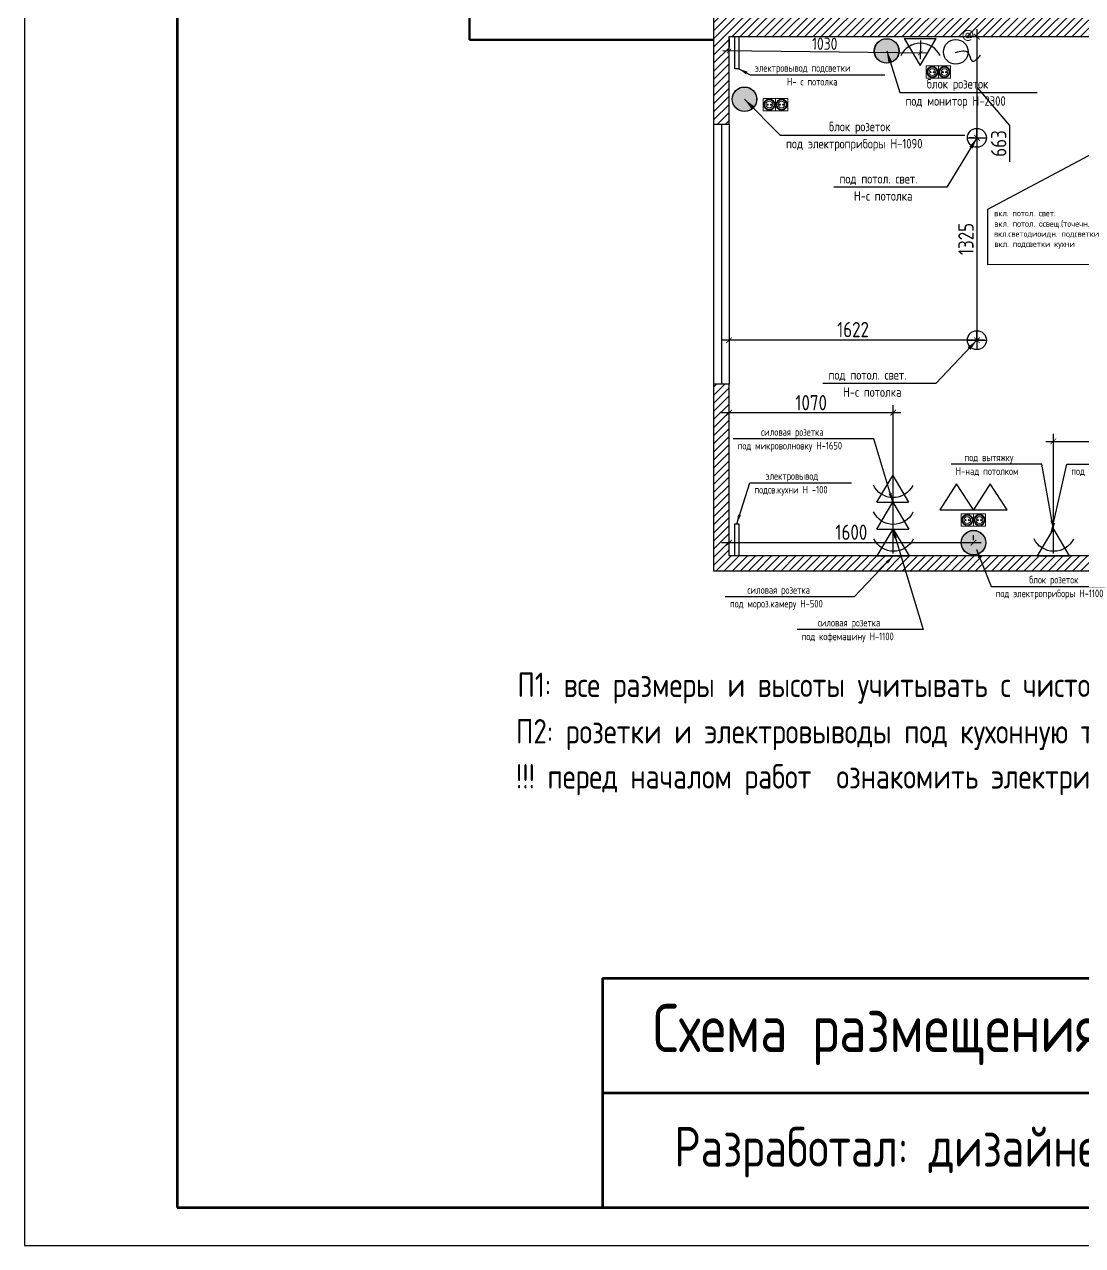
# Model space of a CAD drawing. Header units: millimetres. Extents: x 441 to 644120, y 150 to 66737.
# Drawn here: x 606172 to 613098, y 38837 to 46832 of the extents above; entities that cross this region are included whole.
import ezdxf
from ezdxf.enums import TextEntityAlignment as Align

# ---------------------------------------------------------------- set-up
doc = ezdxf.new("R2010")
doc.units = ezdxf.units.MM
doc.header["$MEASUREMENT"] = 0
doc.header["$PDMODE"] = 35
for name, color, linetype, lineweight in [('0_25mm_Line_Weight', 2, 'Continuous', 25), ('walls', 30, 'Continuous', 50), ('windglass', 132, 'Continuous', 5), ('Потолки', 8, 'Continuous', 5), ('разм', 250, 'Continuous', 15)]:
    doc.layers.add(name, color=color, linetype=linetype, lineweight=lineweight)
doc.layers.add('hatch', color=253, linetype='Continuous')
doc.layers.add('windows', color=170, linetype='Continuous')
doc.styles.add('GOST 2.304', font='CS_Gost2304.shx')
doc.dimstyles.new('SPDS', dxfattribs={"dimscale": 100, "dimtxt": 2.5, "dimasz": 2.5, "dimexe": 1.25, "dimexo": 0.625, "dimtad": 1, "dimdec": 0, "dimrnd": 0.001, "dimtxsty": 'GOST 2.304', "dimblk": 'ARCHTICK', "dimcen": 2.5, "dimdle": 2, "dimadec": 0, "dimazin": 2, "dimtfac": 0.75, "dimtdec": 0, "dimtmove": 1, "dimatfit": 3, "dimfxl": 1, "dimtolj": 1, "dimarcsym": 1})

# ---------------------------------------------------------------- blocks, each defined once
blk = doc.blocks.new('!!')
for p, q in [((11.765, 20.017), (13.005, 20.017)), ((12.385, 20.017), (12.385, 20.637)), ((12.385, 20.637), (12.385, 19.397))]:
    blk.add_line(p, q)
blk.add_circle((12.385, 20.017), 0.62)
blk = doc.blocks.new('tr')
at = {"ltscale": 50}
for p, q in [((-173, 223), (36, -129)), ((-173, 223), (245, 223)), ((36, -129), (245, 223))]:
    blk.add_line(p, q, dxfattribs=at)
blk = doc.blocks.new('cfc')
at = {"lineweight": -2, "ltscale": 20}
blk.add_arc((6, 5), 286, 26.193, 154.7937, dxfattribs=at)
at = {"color": 7}
blk.add_blockref('tr', (-36, 129), dxfattribs=at)
blk = doc.blocks.new('rfvc')
at = {"ltscale": 50}
h = blk.add_hatch(color=256, dxfattribs=at)
h.set_gradient(color1=(30, 28, 26), color2=(44, 40, 38), tint=1)
h.paths.add_polyline_path([(-132, -3, 1), (135, -3, 1)])
for centre in [(0, 0), (2, 0)]:
    blk.add_circle(centre, 134, dxfattribs=at)
blk = doc.blocks.new('савпл')
at = {"layer": 'разм', "color": 251}
for p, q in [((4562, 5656.6), (4642, 5656.6)), ((4562, 5576.6), (4562, 5656.6)), ((4642, 5656.6), (4642, 5576.6)), ((4642, 5576.6), (4562, 5576.6))]:
    blk.add_line(p, q, dxfattribs=at)
for centre, radius in [((4602, 5616.6), 36.6), ((4602, 5616.6), 31.5), ((4602, 5616.6), 21.9), ((4591.1, 5616.6), 3.69), ((4612.9, 5616.6), 3.69)]:
    blk.add_circle(centre, radius, dxfattribs=at)
blk = doc.blocks.new('tyg')
at = {"ltscale": 50}
for p, q in [((0, 0), (-110, -170)), ((110, -170), (0, 0)), ((-110, -170), (110, -170))]:
    blk.add_line(p, q, dxfattribs=at)
blk = doc.blocks.new('_ArchTick')
at = {"color": 0, "linetype": 'ByBlock', "const_width": 0.15}
blk.add_lwpolyline([(-0.5, -0.5), (0.5, 0.5)], dxfattribs=at)
blk = doc.blocks.new('*D632')
at = {"color": 0, "lineweight": -2, "transparency": 16777216}
for p, q in [((612406.1, 46802.2), (612406.1, 46039.7)), ((612390.4, 46752.2), (612356.1, 46752.2)), ((612406.1, 46421), (612619.3, 46171.3)), ((612619.3, 46171.3), (612619.3, 45933.5)), ((612390.4, 46089.7), (612356.1, 46089.7))]:
    blk.add_line(p, q, dxfattribs=at)
at = {"layer": 'Defpoints', "color": 0, "transparency": 16777216}
for p in [(612406.1, 46752.2), (612406.1, 46089.7), (612406.1, 46089.7)]:
    blk.add_point(p, dxfattribs=at)
at = {"color": 0, "lineweight": -2, "transparency": 16777216, "xscale": 37.50000000000001, "yscale": 37.50000000000001, "zscale": 37.50000000000001}
for p, rotation in [((612406.1, 46752.2), 90), ((612406.1, 46089.7), 270)]:
    blk.add_blockref('_ArchTick', p, dxfattribs=dict(at, rotation=rotation))
at = {"color": 0, "transparency": 16777216, "insert": (612548.7, 46052.4), "char_height": 100, "attachment_point": 5, "rotation": 90, "style": 'GOST 2.304'}
blk.add_mtext('\\A1;663', dxfattribs=at)
blk = doc.blocks.new('*D633')
at = {"color": 0, "lineweight": -2, "transparency": 16777216}
for p, q in [((612406.1, 46139.7), (612406.1, 44714.7)), ((612390.4, 46089.7), (612356.1, 46089.7)), ((612390.4, 44764.7), (612356.1, 44764.7))]:
    blk.add_line(p, q, dxfattribs=at)
at = {"layer": 'Defpoints', "color": 0, "transparency": 16777216}
for p in [(612406.1, 46089.7), (612406.1, 44764.7), (612406.1, 44764.7)]:
    blk.add_point(p, dxfattribs=at)
at = {"color": 0, "lineweight": -2, "transparency": 16777216, "xscale": 37.50000000000001, "yscale": 37.50000000000001, "zscale": 37.50000000000001}
for p, rotation in [((612406.1, 46089.7), 90), ((612406.1, 44764.7), 270)]:
    blk.add_blockref('_ArchTick', p, dxfattribs=dict(at, rotation=rotation))
at = {"color": 0, "transparency": 16777216, "insert": (612334.5, 45427.2), "char_height": 100, "attachment_point": 5, "rotation": 90, "style": 'GOST 2.304'}
blk.add_mtext('\\A1;1325', dxfattribs=at)
blk = doc.blocks.new('*D634')
at = {"color": 0, "lineweight": -2, "transparency": 16777216}
for p, q in [((610784.1, 44935.4), (610784.1, 44714.7)), ((612406.1, 44780.4), (612406.1, 44814.7)), ((612456.1, 44764.7), (610734.1, 44764.7))]:
    blk.add_line(p, q, dxfattribs=at)
at = {"layer": 'Defpoints', "color": 0, "transparency": 16777216}
for p in [(610784.1, 44951), (610784.1, 44764.7), (612406.1, 44764.7)]:
    blk.add_point(p, dxfattribs=at)
at = {"color": 0, "lineweight": -2, "transparency": 16777216, "xscale": 37.50000000000001, "yscale": 37.50000000000001, "zscale": 37.50000000000001, "rotation": 180}
blk.add_blockref('_ArchTick', (610784.1, 44764.7), dxfattribs=at)
at = {"color": 0, "lineweight": -2, "transparency": 16777216, "xscale": 37.50000000000001, "yscale": 37.50000000000001, "zscale": 37.50000000000001}
blk.add_blockref('_ArchTick', (612406.1, 44764.7), dxfattribs=at)
at = {"color": 0, "transparency": 16777216, "insert": (611595.1, 44834.2), "char_height": 100, "attachment_point": 5, "style": 'GOST 2.304'}
blk.add_mtext('\\A1;1622', dxfattribs=at)
blk = doc.blocks.new('*D635')
at = {"color": 0, "lineweight": -2, "transparency": 16777216}
for p, q in [((610783.9, 46739.7), (610782.7, 46618.5)), ((612036.6, 46726.7), (612035.4, 46605.5)), ((612075.8, 46645.1), (610743.1, 46658.9))]:
    blk.add_line(p, q, dxfattribs=at)
at = {"layer": 'Defpoints', "color": 0, "transparency": 16777216}
for p in [(610784.1, 46752.2), (612036.7, 46739.2), (610783.1, 46658.5)]:
    blk.add_point(p, dxfattribs=at)
at = {"color": 0, "lineweight": -2, "transparency": 16777216, "xscale": 30, "yscale": 30, "zscale": 30}
for p, rotation in [((610783.1, 46658.5), 179.405104974676), ((612035.8, 46645.5), 359.405104974676)]:
    blk.add_blockref('_ArchTick', p, dxfattribs=dict(at, rotation=rotation))
at = {"color": 0, "transparency": 16777216, "insert": (611410, 46706.1), "char_height": 80, "attachment_point": 5, "rotation": 359.4051, "style": 'GOST 2.304'}
blk.add_mtext('\\A1;1030', dxfattribs=at)
blk = doc.blocks.new('*D639')
at = {"color": 0, "lineweight": -2, "transparency": 16777216}
for p, q in [((610784.1, 43367.9), (610784.1, 44339.7)), ((611858.1, 43367.9), (611858.1, 44339.7)), ((611908.1, 44289.7), (610734.1, 44289.7))]:
    blk.add_line(p, q, dxfattribs=at)
at = {"layer": 'Defpoints', "color": 0, "transparency": 16777216}
for p in [(610784.1, 44289.7), (610784.1, 43352.2), (611858.1, 43352.2)]:
    blk.add_point(p, dxfattribs=at)
at = {"color": 0, "lineweight": -2, "transparency": 16777216, "xscale": 37.50000000000001, "yscale": 37.50000000000001, "zscale": 37.50000000000001, "rotation": 180}
blk.add_blockref('_ArchTick', (610784.1, 44289.7), dxfattribs=at)
at = {"color": 0, "lineweight": -2, "transparency": 16777216, "xscale": 37.50000000000001, "yscale": 37.50000000000001, "zscale": 37.50000000000001}
blk.add_blockref('_ArchTick', (611858.1, 44289.7), dxfattribs=at)
at = {"color": 0, "transparency": 16777216, "insert": (611321.1, 44355.4), "char_height": 100, "attachment_point": 5, "style": 'GOST 2.304'}
blk.add_mtext('\\A1;1070', dxfattribs=at)
blk = doc.blocks.new('*D640')
at = {"color": 0, "lineweight": -2, "transparency": 16777216}
for p, q in [((612434.2, 43438.8), (610734.1, 43438.8)), ((610784.1, 43454.4), (610784.1, 43488.8)), ((612384.2, 43454.4), (612384.2, 43488.8))]:
    blk.add_line(p, q, dxfattribs=at)
at = {"layer": 'Defpoints', "color": 0, "transparency": 16777216}
for p in [(610784.1, 43438.8), (610784.1, 43438.8), (612384.2, 43438.8)]:
    blk.add_point(p, dxfattribs=at)
at = {"color": 0, "lineweight": -2, "transparency": 16777216, "xscale": 37.50000000000001, "yscale": 37.50000000000001, "zscale": 37.50000000000001, "rotation": 180}
blk.add_blockref('_ArchTick', (610784.1, 43438.8), dxfattribs=at)
at = {"color": 0, "lineweight": -2, "transparency": 16777216, "xscale": 37.50000000000001, "yscale": 37.50000000000001, "zscale": 37.50000000000001}
blk.add_blockref('_ArchTick', (612384.2, 43438.8), dxfattribs=at)
at = {"color": 0, "transparency": 16777216, "insert": (611584.1, 43507.3), "char_height": 100, "attachment_point": 5, "style": 'GOST 2.304'}
blk.add_mtext('\\A1;1600', dxfattribs=at)
blk = doc.blocks.new('*D641')
at = {"color": 0, "lineweight": -2, "transparency": 16777216}
for p, q in [((612906.4, 43367.9), (612906.4, 44152.2)), ((614608.1, 43367.9), (614608.1, 44152.2)), ((612856.4, 44102.2), (614658.1, 44102.2))]:
    blk.add_line(p, q, dxfattribs=at)
at = {"layer": 'Defpoints', "color": 0, "transparency": 16777216}
for p in [(614608.1, 44102.2), (612906.4, 43352.2), (614608.1, 43352.2)]:
    blk.add_point(p, dxfattribs=at)
at = {"color": 0, "lineweight": -2, "transparency": 16777216, "xscale": 37.50000000000001, "yscale": 37.50000000000001, "zscale": 37.50000000000001, "rotation": 180}
blk.add_blockref('_ArchTick', (612906.4, 44102.2), dxfattribs=at)
at = {"color": 0, "lineweight": -2, "transparency": 16777216, "xscale": 37.50000000000001, "yscale": 37.50000000000001, "zscale": 37.50000000000001}
blk.add_blockref('_ArchTick', (614608.1, 44102.2), dxfattribs=at)
at = {"color": 0, "transparency": 16777216, "insert": (613757.2, 44167.9), "char_height": 100, "attachment_point": 5, "style": 'GOST 2.304'}
blk.add_mtext('\\A1;1700', dxfattribs=at)
blk = doc.blocks.new('edfg')
blk.add_circle((0, 0), 0.27)
blk.add_spline([(-0.003, -0.015), (0.267, -0.015), (0.355, -0.201), (0.541, -0.073)], degree=3)
at = {"insert": (0.128, 0.486), "char_height": 0.2, "width": 0.83851, "attachment_point": 1}
blk.add_mtext('{\\fVerdana|b0|i0|c0|p34;@}', dxfattribs=at)

msp = doc.modelspace()

# ---------------------------------------------------------------- hatches: boundary and pattern name
at = {"layer": 'hatch', "ltscale": 25}
h = msp.add_hatch(dxfattribs=at)
h.set_pattern_fill('ANSI31', color=256, scale=300)
h.set_pattern_definition([(45, (347068.536, 57039.067), (-26.5165043, 26.5165043), [])])
h.paths.add_polyline_path([(617768.0506, 46752.2438), (617768.0506, 46962.2438), (610784.0506, 46962.2438), (610784.0506, 48262.2438), (610684.0506, 48262.2438), (610684.0506, 46177.2438), (610784.0506, 46177.2438), (610784.0506, 46752.2438), (615468.0506, 46752.2438)])
h.paths.add_polyline_path([(617768.0506, 48562.2438), (618658.0506, 48562.2438), (618658.0506, 48462.2438), (617768.0506, 48462.2438), (617768.0506, 48172.2438), (617568.0506, 48172.2438), (617568.0506, 50362.2438), (610784.0506, 50362.2438), (610784.0506, 50062.2438), (610684.0506, 50062.2438), (610684.0506, 50632.2438), (625343.0506, 50632.2438), (625343.0506, 49512.2438), (625243.0506, 49512.2438), (625243.0506, 50362.2438), (620663.0506, 50362.2438), (620663.0506, 49102.2438), (620243.0506, 49102.2438), (620243.0506, 48082.2438), (620143.0506, 48082.2438), (620143.0506, 50362.2438), (617768.0506, 50362.2438)])
h.paths.add_polyline_path([(620243.0506, 50362.2438), (620563.0506, 50362.2438), (620563.0506, 49204.2438), (620243.0506, 49204.2438)], flags=16)
h.paths.add_polyline_path([(620143.0506, 48462.2438), (620143.0506, 48562.2438), (619628.0506, 48562.2438), (619628.0506, 48462.2438)], flags=17)
h.paths.add_polyline_path([(620243.0506, 46962.2438), (620243.0506, 47162.2438), (620143.0506, 47162.2438), (620143.0506, 46962.2438), (619753.0506, 46962.2438), (619753.0506, 44372.2438), (619153.0506, 44372.2438), (619153.0506, 44172.2438), (619753.0506, 44172.2438), (619753.0506, 43252.2438), (619753.0506, 42953.0193), (619852.4859, 43215.4452), (619953.0506, 43072.9855), (619953.0506, 43252.2438), (619953.0506, 46862.2438), (625343.0506, 46862.2438), (625343.0506, 47812.2438), (625243.0506, 47812.2438), (625243.0506, 46962.2438)])
h.paths.add_polyline_path([(617568.0506, 43352.2438), (615468.0506, 43352.2438), (615468.0506, 44682.2438), (614708.0506, 44682.2438), (614708.0506, 45682.2438), (616931.9802, 45682.2438), (617002.528, 45611.696), (617073.2387, 45682.4067), (616973.4015, 45782.2438), (614708.0506, 45782.2438), (614608.0506, 45782.2438), (614608.0506, 44682.2438), (614608.0506, 43352.2438), (610784.0506, 43352.2438), (610784.0506, 44477.2438), (610684.0506, 44477.2438), (610684.0506, 43252.2438), (615468.0506, 43252.2438), (617768.0506, 43252.2438), (617768.0506, 44952.2438), (617768.0506, 44987.5948), (617568.2134, 45187.4319), (617497.5028, 45116.7212), (617568.0506, 45046.1734), (617568.0506, 44952.2438)])
h.paths.add_polyline_path([(615368.0506, 44582.2438), (615368.0506, 43352.2438), (614708.0506, 43352.2438), (614708.0506, 44582.2438)], flags=16)
h.paths.add_polyline_path([(617953.0506, 44372.2438), (617768.0506, 44372.2438), (617768.0506, 44172.2438), (617953.0506, 44172.2438)])

# ---------------------------------------------------------------- linework, layer by layer
at = {"color": 0, "ltscale": 0.7}
for p, q in [((610684.0506, 46177.2438), (610684.0506, 48262.2438)), ((610784.0506, 46752.2438), (617768.0506, 46752.2438)), ((610784.0506, 46177.2438), (610784.0506, 46752.2438)), ((610784.0506, 46177.2438), (610684.0506, 46177.2438)), ((610684.0506, 43252.2438), (610684.0506, 44477.2438)), ((610784.0506, 44477.2438), (610684.0506, 44477.2438)), ((610784.0506, 43352.2438), (610784.0506, 44477.2438)), ((614608.0506, 43352.2438), (610784.0506, 43352.2438)), ((615468.0506, 43252.2438), (610684.0506, 43252.2438))]:
    msp.add_line(p, q, dxfattribs=at)
at = {"lineweight": 25, "ltscale": 25}
for p, q in [((611816.1632, 46658.4938), (611900.9405, 46387.2371)), ((611900.9405, 46387.2371), (612800.9405, 46387.2371)), ((610885.2322, 46341.9157), (611119.2222, 46107.4813)), ((611119.2222, 46107.4813), (612327.0347, 46107.4813)), ((612406.0506, 46089.7438), (612209.7073, 45765.5994)), ((612209.7073, 45765.5994), (611469.0823, 45765.5994)), ((612406.0506, 44764.7438), (612138.0894, 44481.3073)), ((612138.0894, 44481.3073), (611397.4644, 44481.3073))]:
    msp.add_line(p, q, dxfattribs=at)
at = {"ltscale": 25}
for p, q in [((614444.3962, 46666.429), (612475.0667, 45621.2393)), ((612475.0667, 45621.2393), (612475.0667, 45259.9743)), ((612475.0667, 45259.9743), (613364.9556, 45262.3551))]:
    msp.add_line(p, q, dxfattribs=at)
at = {"lineweight": 25, "ltscale": 20}
for p, q in [((610846.7334, 46541.2952), (610922.795, 46502.3329)), ((610922.795, 46502.3329), (611802.795, 46502.3329)), ((611731.7583, 44118.7511), (610810.5083, 44118.7511)), ((611854.8011, 43703.5882), (611731.7583, 44118.7511)), ((612830.5849, 43952.2438), (612236.8349, 43952.2438)), ((612908.0506, 43525.1834), (612830.5849, 43952.2438)), ((612895.3678, 43509.3176), (612993.772, 43952.2438)), ((612993.772, 43952.2438), (613777.522, 43952.2438)), ((610834.0506, 43563.1924), (610919.6879, 43830.7415)), ((610919.6879, 43830.7415), (611585.9379, 43830.7415)), ((611856.4259, 43527.916), (612054.9049, 42870.1457)), ((611858.0506, 43352.2438), (611603.168, 43084.4728)), ((612402.9234, 43395.1204), (612498.9739, 43151.7251)), ((612498.9739, 43151.7251), (613453.9739, 43151.7251)), ((611603.168, 43084.4728), (610759.418, 43084.4728)), ((612054.9049, 42870.1457), (611228.6549, 42870.1457))]:
    msp.add_line(p, q, dxfattribs=at)
at = {"linetype": 'Continuous', "lineweight": 60}
for p, q in [((609955.9197, 40586.4123), (626921.8581, 40586.4123)), ((609955.9197, 39836.5468), (623310.0046, 39836.5468))]:
    msp.add_line(p, q, dxfattribs=at)
at = {"lineweight": 70, "ltscale": 50}
msp.add_line((609955.9197, 40586.4123), (609955.9197, 39086.5469), dxfattribs=at)
at = {"linetype": 'Continuous', "lineweight": 25}
msp.add_line((607171.8581, 39086.4123), (621371.8579, 39086.4123), dxfattribs=at)
at = {"linetype": 'Continuous', "lineweight": 25, "ltscale": 50}
msp.add_lwpolyline([(606171.8581, 38836.5469), (627171.8581, 38836.5469), (627171.8581, 53686.5469), (606171.8581, 53686.5469), (606171.8581, 38836.5469)], dxfattribs=at)
at = {"linetype": 'Continuous', "lineweight": 60, "ltscale": 50}
msp.add_lwpolyline([(607171.8581, 39086.5469), (626921.8581, 39086.5469), (626921.8581, 53436.5469), (607171.8581, 53436.5469), (607171.8581, 39086.5469)], dxfattribs=at)
at = {"color": 7, "ltscale": 50}
for points in [[(610846.7334, 46752.2438), (610846.7334, 46541.2952), (610821.3678, 46541.2952), (610821.3678, 46752.2438)], [(610846.7334, 43563.1924), (610846.7334, 43352.2438), (610821.3678, 43352.2438), (610821.3678, 43563.1924)]]:
    msp.add_lwpolyline(points, close=True, dxfattribs=at)
at = {"lineweight": 25, "ltscale": 25}
for points in [[(611816.1632, 46658.4938), (611850.5669, 46590.5507), (611826.5725, 46583.0516)], [(610885.2322, 46341.9157), (610947.1908, 46297.6323), (610929.398, 46279.8732)], [(612406.0506, 46089.7438), (612377.8863, 46018.9861), (612356.3843, 46032.0104)], [(612406.0506, 44764.7438), (612363.5828, 44701.5269), (612345.3151, 44718.7972)]]:
    msp.add_solid(points, dxfattribs=at)
at = {"lineweight": 25, "ltscale": 20}
for points in [[(610846.7334, 46541.2952), (610904.7994, 46522.8492), (610895.6305, 46504.9497)], [(611854.8011, 43703.5882), (611828.0851, 43758.3439), (611847.3673, 43764.0586)], [(610834.0506, 43563.1924), (610842.7918, 43623.4877), (610861.9457, 43617.3569)], [(612908.0506, 43525.1834), (612887.4315, 43582.5139), (612907.2198, 43586.1033)], [(611856.4259, 43527.916), (611883.4116, 43473.2928), (611864.1578, 43467.4831)], [(612895.3678, 43509.3176), (612898.5839, 43570.1583), (612918.2164, 43565.7965)], [(611858.0506, 43352.2438), (611823.9044, 43301.7863), (611809.3374, 43315.6521)], [(612402.9234, 43395.1204), (612434.3348, 43342.9164), (612415.6276, 43335.534)]]:
    msp.add_solid(points, dxfattribs=at)
at = {"layer": 'hatch', "ltscale": 25}
msp.add_line((610884.0506, 46752.2438), (610954.0506, 46752.2438), dxfattribs=at)
at = {"layer": 'walls', "color": 0}
for p, q in [((609084.0506, 50632.2438), (609084.0506, 46732.2438)), ((609084.0506, 46732.2438), (610684.0506, 46732.2438))]:
    msp.add_line(p, q, dxfattribs=at)
at = {"layer": 'windows', "color": 0, "ltscale": 0.3}
for p, q in [((610684.0506, 44477.2438), (610684.0506, 46177.2438)), ((610734.0506, 46177.2438), (610734.0506, 44477.2438)), ((610784.0506, 46177.2438), (610784.0506, 44477.2438))]:
    msp.add_line(p, q, dxfattribs=at)
at = {"layer": 'Потолки', "ltscale": 25}
msp.add_line((610784.0506, 46752.2438), (610884.0506, 46752.2438), dxfattribs=at)

# ---------------------------------------------------------------- block references
at = {"xscale": 300, "yscale": 300}
msp.add_blockref('edfg', (612267.886, 46652.6122), dxfattribs=at)
at = {"color": 7, "xscale": 0.6, "yscale": 0.6}
for p in [(611814.9816, 46658.5708), (610884.0506, 46341.9927), (612383.0506, 43438.8451)]:
    msp.add_blockref('rfvc', p, dxfattribs=at)
at = {"color": 1, "lineweight": -2, "xscale": 0.5, "yscale": 0.5}
msp.add_blockref('cfc', (612033.8872, 46563.5646), dxfattribs=at)
at = {"color": 7, "xscale": 100, "yscale": 100, "zscale": 0.5}
for p in [(611167.5618, 44088.0499), (611167.5618, 42763.0499)]:
    msp.add_blockref('!!', p, dxfattribs=at)
at = {"color": 1, "lineweight": -2, "xscale": -0.5, "yscale": 0.5, "rotation": 180}
for p in [(611854.8011, 43879.2604), (611856.4259, 43703.5882), (611858.0506, 43527.916), (612906.4259, 43527.916)]:
    msp.add_blockref('cfc', p, dxfattribs=at)
for p in [(612273.0513, 43824.2506), (612493.0515, 43824.2502)]:
    msp.add_blockref('tyg', p)
at = {"layer": 'windglass', "ltscale": 0.5, "xscale": -1}
for p in [(616715.6401, 40903.741), (616795.6393, 40903.741), (615649.475, 40690.6627), (615729.4741, 40690.6627), (616945.0636, 37970.2568), (617025.0627, 37970.2568)]:
    msp.add_blockref('савпл', p, dxfattribs=at)

# ---------------------------------------------------------------- texts
at = {"lineweight": 25, "ltscale": 20, "style": 'GOST 2.304'}
for s, p in [('электровывод подсветки', (610952.795, 46522.3329)), (' Н- с потолка', (611136.545, 46432.3329)), ('силовая розетка', (610993.6333, 44138.7511)), ('под микроволновку Н-1650', (610840.5083, 44048.7511)), ('под вытяжку', (612324.9599, 43972.2438)), ('Н-над потолком', (612266.8349, 43882.2438)), ('под вар. панель Н-600', (613023.772, 43882.2438)), ('электровывод', (611022.8129, 43850.7415)), ('подсв.кухни Н -100', (610949.6879, 43760.7415)), ('блок розеток ', (612748.3489, 43171.7251)), ('силовая розетка', (610903.793, 43104.4728)), ('под электроприборы Н-1100', (612528.9739, 43081.7251)), ('под мороз.камеру Н-500', (610789.418, 43014.4728)), ('силовая розетка', (611364.2799, 42890.1457)), ('под кофемашину Н-1100', (611258.6549, 42800.1457))]:
    msp.add_text(s, height=50, dxfattribs=at).set_placement(p)
at = {"lineweight": 25, "ltscale": 25, "style": 'GOST 2.304'}
for s, p in [('блок розеток', (612078.2842, 46412.2371)), ('под монитор Н-2300', (611938.4405, 46299.7371)), ('блок розеток ', (611437.9722, 46132.4813)), ('под электроприборы Н-1090', (611156.7222, 46019.9813)), ('под потол. свет.', (611506.5823, 45790.5994)), (' Н-с потолка', (611569.0823, 45678.0994)), ('под потол. свет.', (611434.9644, 44506.3073)), (' Н-с потолка', (611497.4644, 44393.8073))]:
    msp.add_text(s, height=62.5, dxfattribs=at).set_placement(p)
at = {"color": 7, "lineweight": -2, "ltscale": 20, "style": 'GOST 2.304'}
for s, p in [('вкл. потол. свет.', (612518.7818, 45576.2096)), ('вкл. потол. освещ.(точечн. свет)', (612519.7338, 45507.5205)), ('вкл.светодиоидн. подсветки', (612517.4655, 45441.4588)), ('вкл. подсветки кухни', (612520.3877, 45374.6906))]:
    msp.add_text(s, height=40, dxfattribs=at).set_placement(p)
at = {"color": 7, "lineweight": -2, "ltscale": 40, "style": 'GOST 2.304'}
for s, p in [('П1: все размеры и высоты учитывать с чистого пола', (609398.9024, 42428.5332)), ('П2: розетки и электровыводы под кухонную технику согласовать с мебельщиками.', (609388.9125, 42124.0063)), ('!!! перед началом работ  ознакомить электрика  с характеристиками  техники.', (609388.9125, 41828.831))]:
    msp.add_text(s, height=160, dxfattribs=at).set_placement(p)
at = {"color": 7, "linetype": 'Continuous', "ltscale": 75, "style": 'GOST 2.304'}
msp.add_text('Схема размещения  электрики.', height=315, dxfattribs=at).set_placement((610285.4511, 40418.7163), align=Align.TOP_LEFT)
at = {"layer": '0_25mm_Line_Weight', "color": 7, "linetype": 'Continuous', "ltscale": 75, "style": 'GOST 2.304'}
msp.add_text('Разработал: дизайнер  Базан Р. А. ', height=260, dxfattribs=at).set_placement((610424.902, 39353.2403))

# ---------------------------------------------------------------- dimensions: what is measured, and where the dimension line sits
dim = msp.add_linear_dim(base=(612406.050581591, 46089.7438142727), p1=(612406.050581591, 46752.2438142727), p2=(612406.050581591, 46089.7438142727), angle=90, dimstyle='SPDS', override={"dimscale": 25, "dimtxt": 4, "dimasz": 1.5, "dimexe": 2})
dim.commit()
dim.dimension.update_dxf_attribs({"geometry": '*D632', "text_midpoint": (612619.2506538648, 46155.7066094964), "dimtype": 160})
for base, p1, p2, angle, text, override, picture, middle in [((610783.0772, 46658.4989), (612036.7447, 46739.2368), (610784.0506, 46752.2438), 179.40510497, '1030', {"dimscale": 20, "dimtxt": 4, "dimasz": 1.5, "dimexe": 2}, '*D635', (611409.9866, 46706.1493)), ((610784.0506, 44289.7438), (611858.0506, 43352.2438), (610784.0506, 43352.2438), 180, '1070', {"dimscale": 25, "dimtxt": 4, "dimasz": 1.5, "dimexe": 2}, '*D639', (611321.0506, 44355.3688))]:
    dim = msp.add_linear_dim(base=base, p1=p1, p2=p2, angle=angle, text=text, dimstyle='SPDS', override=override)
    dim.commit()
    dim.dimension.update_dxf_attribs({"geometry": picture, "text_midpoint": middle})
dim = msp.add_linear_dim(base=(612406.0506, 44764.7438), p1=(612406.0506, 46089.7438), p2=(612406.0506, 44764.7438), angle=90, dimstyle='SPDS', override={"dimscale": 25, "dimtxt": 4, "dimasz": 1.5, "dimexe": 2})
dim.commit()
dim.dimension.update_dxf_attribs({"geometry": '*D633', "text_midpoint": (612334.4815, 45427.2438)})
for base, p1, p2, picture, middle in [((610784.0506, 44764.7438), (612406.0506, 44764.7438), (610784.0506, 44951.0243), '*D634', (611595.0506, 44834.2418)), ((610784.0506, 43438.7681), (612384.2322, 43438.7681), (610784.0506, 43438.7681), '*D640', (611584.1414, 43507.2868))]:
    dim = msp.add_linear_dim(base=base, p1=p1, p2=p2, dimstyle='SPDS', override={"dimscale": 25, "dimtxt": 4, "dimasz": 1.5, "dimexe": 2})
    dim.commit()
    dim.dimension.update_dxf_attribs({"geometry": picture, "text_midpoint": middle})
dim = msp.add_linear_dim(base=(614608.0506, 44102.2438), p1=(612906.4259, 43352.2438), p2=(614608.0506, 43352.2438), text='1700', dimstyle='SPDS', override={"dimscale": 25, "dimtxt": 4, "dimasz": 1.5, "dimexe": 2})
dim.commit()
dim.dimension.update_dxf_attribs({"geometry": '*D641', "text_midpoint": (613757.2382, 44167.8688)})

doc.saveas('drawing.dxf')
